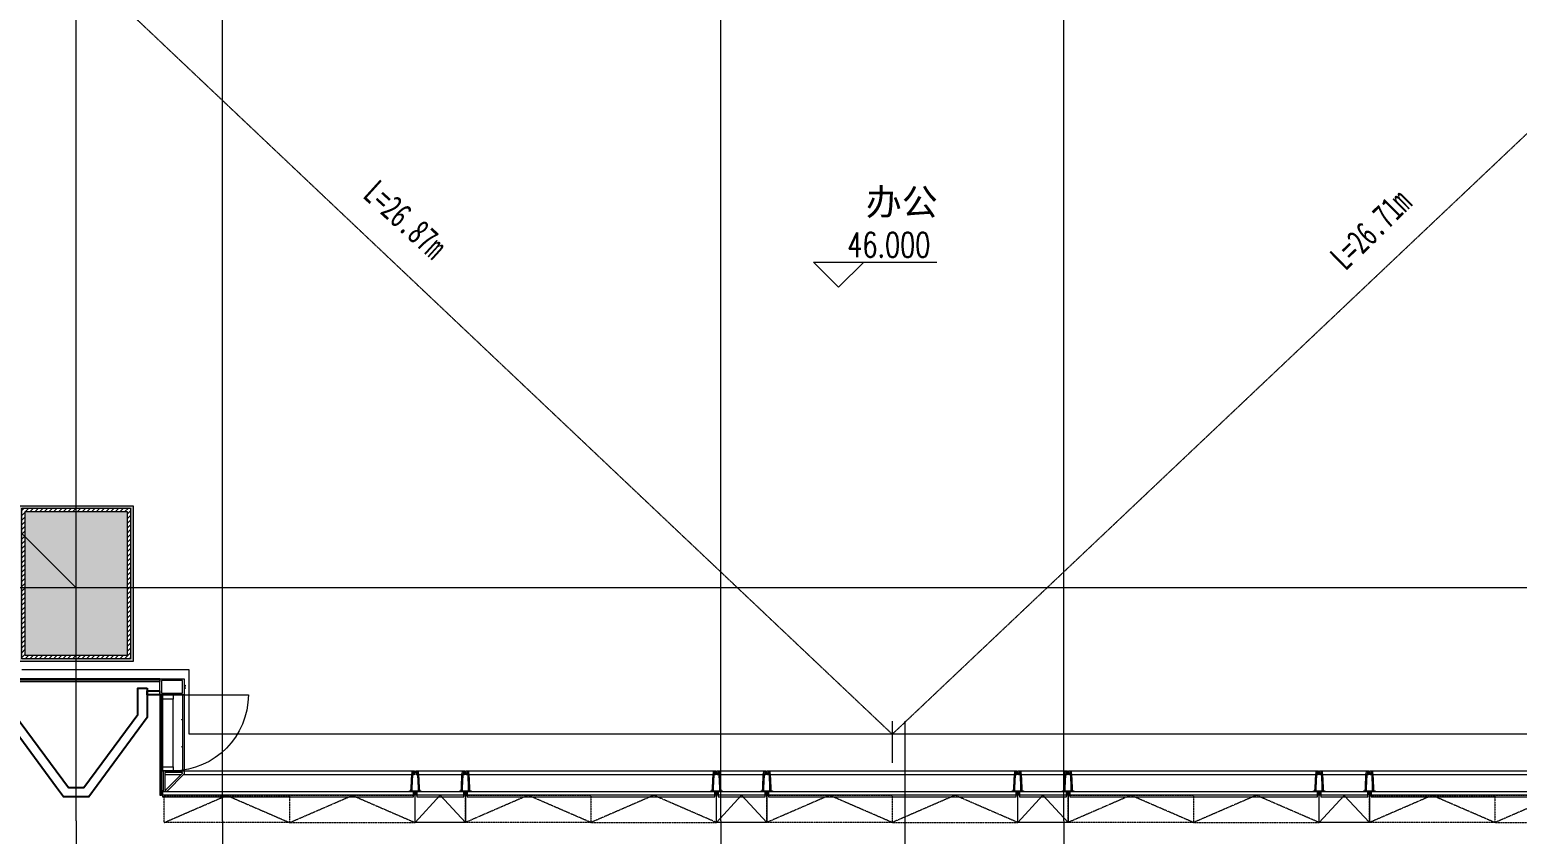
# Model space of a CAD drawing. Header units: millimetres. Extents: x 8533 to 398112, y -117646 to 105276.
# Drawn here: x 164491 to 182263, y 32961 to 42573 of the extents above; entities that cross this region are included whole.
import ezdxf

# ---------------------------------------------------------------- set-up
doc = ezdxf.new("R2010")
doc.units = ezdxf.units.MM
for name, pattern in [('IMPORT-A-D0TE-BF$0$DOTE', [0]), ('IMPORT-A-PMDT-10F$0$DASH _2_', [3.5, 2.5, -1]), ('IMPORT-colu-10F-19F$0$DOTE', [0]), ('IMPORT-DASH', [3.5, 2.5, -1])]:
    doc.linetypes.add(name, pattern=pattern)
for name, color, linetype, lineweight in [('A-D0TE-BF$0$A-Axis', 3, 'Continuous', 13), ('A-D0TE-BF$0$A-Axis-GRID', 1, 'IMPORT-A-D0TE-BF$0$DOTE', 13), ('A-EDGE-6_27F$0$A-floor-EDGE', 6, 'Continuous', 13), ('A-Iden-10F$0$A-Dims-IDEN', 13, 'Continuous', 13), ('A-PMDT-10F$0$A-GLAZ-CURT-CUT', 52, 'Continuous', 13), ('A-PMDT-10F$0$A-GLAZ-CURT-PRO', 13, 'Continuous', 13), ('A-PMDT-10F$0$A-PMDT-17F$0$A-wall-Glaz', 111, 'Continuous', 13), ('A-PMDT-10F$0$A-WALL', 51, 'Continuous', 13), ('A-PMDT-10F$0$DIM_ELEV', 3, 'Continuous', 13), ('A-PMDT-10F$0$LB_铝板_', 2, 'Continuous', 13), ('A-PMDT-10F$0$PUB_TEXT', 7, 'Continuous', 13), ('A-PMDT-10F$0$Q-CASE-GM', 13, 'Continuous', 13), ('A-PMDT-10F$0$防火涂料', 8, 'Continuous', 13), ('colu-10F-19F$0$A-Axis-grid', 1, 'IMPORT-colu-10F-19F$0$DOTE', 13), ('colu-10F-19F$0$S-COLU-STEEL', 104, 'Continuous', 13), ('colu-10F-19F$0$S-hatch', 253, 'Continuous', 13), ('X-AREA-SS', 3, 'IMPORT-DASH', 13), ('塔楼-ARC-10F-20250714_dwg', 8, 'Continuous', 13)]:
    doc.layers.add(name, color=color, linetype=linetype, lineweight=lineweight)
doc.styles.add('Arial_13', font='arial.ttf', dxfattribs={"height": 314.633368})
doc.styles.add('Simplex', font='simplex_.ttf', dxfattribs={"width": 0.705882, "height": 297.5})
doc.styles.add('新宋体_3', font='', dxfattribs={"width": 0.7, "height": 300})
doc.styles.get('新宋体_3').set_extended_font_data('NSimSun')

# ---------------------------------------------------------------- blocks, each defined once
blk = doc.blocks.new('塔楼-ARC-10F-20250714_dwg_A-D0TE-BF-2024562-10F_ARC_46_000_')
at = {"layer": 'A-D0TE-BF$0$A-Axis'}
for p, q in [((8750, -31034), (8750, -35034)), ((10500, -31034), (10500, -35034)), ((16450, -31034), (16450, -35034)), ((20550, -31034), (20550, -35034))]:
    blk.add_line(p, q, dxfattribs=at)
at = {"layer": 'A-D0TE-BF$0$A-Axis-GRID', "linetype": 'Continuous'}
for p, q in [((8750, -27270), (8750, -20300)), ((10500, -31034), (10500, -20300)), ((16450, -31034), (16450, -20300)), ((20550, -31034), (20550, -20300)), ((8750, -29130), (8750, -27270)), ((9430, -28250), (8070, -28250)), ((27570, -28250), (9430, -28250)), ((8750, -31034), (8750, -29130))]:
    blk.add_line(p, q, dxfattribs=at)
blk = doc.blocks.new('塔楼-ARC-10F-20250714_dwg_A-EDGE-6_27F-2024563-10F_ARC_46_000_')
at = {"layer": 'A-EDGE-6_27F$0$A-floor-EDGE', "flags": 128}
blk.add_lwpolyline([(38580, 1350), (38580, 650), (38580, -650), (38580, -1350), (39350, -1350), (39350, -18150), (38580, -18150), (38580, -18850), (38580, -20150), (38580, -20850), (39350, -20850), (39350, -30000), (29600, -30000), (29600, -29230), (28900, -29230), (27600, -29230), (26900, -29230), (26900, -30000), (10100, -30000), (10100, -29230), (9400, -29230), (8100, -29230)], dxfattribs=at)
blk = doc.blocks.new('塔楼-ARC-10F-20250714_dwg_colu-10F-19F-2024606-10F_ARC_46_000_')
at = {"layer": 'colu-10F-19F$0$S-hatch'}
h = blk.add_hatch(dxfattribs=at)
h.set_pattern_fill('FP_49', color=256, style=0, pattern_type=2)
h.set_pattern_definition([(45, (-50, 0), (-28.28427, 28.28427), [])])
h.paths.add_polyline_path([(8250, -29100), (9400, -29100), (9400, -27300), (8100, -27300), (8100, -29100), (8140, -29100)], flags=0)
h.paths.add_polyline_path([(9360, -29060), (8140, -29060), (8140, -27340), (9360, -27340), (9360, -27840)], flags=0)
blk.add_hatch(color=256, dxfattribs=at).paths.add_polyline_path([(8250, -29060), (9360, -29060), (9360, -27340), (8140, -27340), (8140, -29060)], flags=0)
at = {"layer": 'colu-10F-19F$0$A-Axis-grid', "linetype": 'Continuous'}
blk.add_line((8750, -28250), (8100, -27600), dxfattribs=at)
at = {"layer": 'colu-10F-19F$0$S-COLU-STEEL', "flags": 128}
for points in [[(8100, -29100), (8100, -27300), (9400, -27300), (9400, -29100)], [(8140, -29060), (8140, -27340), (9360, -27340), (9360, -29060)]]:
    blk.add_lwpolyline(points, close=True, dxfattribs=at)
blk = doc.blocks.new('塔楼-ARC-10F-20250714_dwg_A-PMDT-10F$0$A$C2FD361CC-2024608-10F_ARC_46_000_')
at = {"layer": 'A-PMDT-10F$0$防火涂料'}
h = blk.add_hatch(dxfattribs=at)
h.set_pattern_fill('FP_51', color=256, style=0, pattern_type=2)
h.set_pattern_definition([(37.5, (50, 28356.624), (-1.60031, 48.94136), [0, -38.608, 0, -43.18, -41.275]), (37.5, (50, 28356.624), (-1.60031, 48.94136), [-81.788, 0, -41.275]), (7.5, (50, 28356.624), (44.9521, 71.68268), [0, -20.828, 0, -34.798, -13.335]), (7.5, (50, 28356.624), (44.9521, 71.68268), [-55.626, 0, -13.335]), (327.5, (18.76, 28356.624), (79.09879, 0.143765), [0, -12.7, 0, -45.72, -59.69]), (327.5, (18.76, 28356.624), (79.09879, 0.143765), [-58.42, 0, -59.69]), (317.5, (18.76, 28356.624), (76.35522, 22.29306), [0, -6.35, 0, -29.972, -34.29]), (317.5, (18.76, 28356.624), (76.35522, 22.29306), [-36.322, 0, -34.29])])
h.paths.add_polyline_path([(8070, -880), (9430, -880), (9430, 980), (8070, 980), (8070, -880)], flags=0)
h.paths.add_polyline_path([(8850, -850), (8100, -850), (8100, 950), (9400, 950), (9400, -850), (8978, -850)], flags=0)
at = {"layer": 'A-PMDT-10F$0$防火涂料', "flags": 128}
blk.add_lwpolyline([(8070, 980), (9430, 980), (9430, -880), (8070, -880)], close=True, dxfattribs=at)
blk = doc.blocks.new('塔楼-ARC-10F-20250714_dwg_A-Iden-10F-2024611-10F_ARC_46_000_')
at = {"layer": 'A-Iden-10F$0$A-Dims-IDEN'}
blk.add_line((18500, -29843), (18500, -30343), dxfattribs=at)
at = {"layer": 'A-Iden-10F$0$A-Dims-IDEN', "flags": 128}
blk.add_lwpolyline([(18650, -29843), (18650, -35090), (17959, -35090), (16959, -35090)], dxfattribs=at)
blk = doc.blocks.new('塔楼-ARC-10F-20250714_dwg_A-PMDT-10F$0$FP_44-Floor Plan_F10 CAD Export-2024650-10F_ARC_46_000_')
at = {"layer": 'A-PMDT-10F$0$Q-CASE-GM'}
for p, q in [((1245, 260), (-1478, 260)), ((1470, 260), (1274, 260))]:
    blk.add_line(p, q, dxfattribs=at)
blk = doc.blocks.new('塔楼-ARC-10F-20250714_dwg_A-PMDT-10F$0$FP_45-Floor Plan_F10 CAD Export-2024651-10F_ARC_46_000_')
at = {"layer": 'A-PMDT-10F$0$A-GLAZ-CURT-PRO'}
blk.add_line((1261, 1210), (1261, 302), dxfattribs=at)
at = {"layer": 'A-PMDT-10F$0$A-GLAZ-CURT-PRO', "flags": 128}
for points in [[(1272, 919), (1271, 918), (1271, 918), (1270, 918), (1270, 917), (1269, 917), (1269, 916), (1269, 916), (1268, 916), (1268, 915), (1267, 915), (1267, 915), (1267, 914), (1266, 914), (1266, 914), (1265, 913), (1265, 913), (1265, 912), (1264, 912), (1264, 912), (1264, 911), (1263, 911), (1263, 911), (1263, 910), (1262, 910), (1262, 910), (1262, 909)], [(1272, 595), (1271, 595), (1271, 595), (1270, 594), (1270, 594), (1269, 594), (1269, 593), (1269, 593), (1268, 592), (1268, 592), (1267, 592), (1267, 591), (1267, 591), (1266, 591), (1266, 590), (1265, 590), (1265, 590), (1265, 589), (1264, 589), (1264, 588), (1264, 588), (1263, 588), (1263, 587), (1263, 587), (1262, 587), (1262, 586), (1262, 586)]]:
    blk.add_lwpolyline(points, dxfattribs=at)
blk = doc.blocks.new('塔楼-ARC-10F-20250714_dwg_A-PMDT-10F$0$CWP_玻璃幕墙端部 - 塔楼有侧开启扇 H_3000_有窗帘槽-V43-Floor Plan_F10 CAD Export-2024740-10F_ARC_46_000_')
at = {"layer": 'A-PMDT-10F$0$A-GLAZ-CURT-CUT', "flags": 128}
for points in [[(1239, 1400), (1239, 1210), (1530, 1210), (1530, 1400)], [(1259, 1230), (1259, 1380), (1510, 1380), (1510, 1230)], [(1370, 1210), (1370, 1160), (1500, 1160), (1500, 1210)], [(1500, 1210), (1500, 302), (1510, 302), (1510, 1210)], [(-1480, 302), (-1514, 302), (-1514, 292), (-1520, 292), (-1520, 282), (-1510, 282), (-1510, 256), (-1488, 256), (-1482, 100), (-1482, 62), (-1520, 62), (-1520, 57), (-1472, 57), (-1472, 100), (-1479, 266), (-1500, 266), (-1500, 296), (-1480, 296)], [(1500, 10), (1500, 55), (-1500, 55), (-1500, 10), (1500, 10), (1510, 10), (1510, 62), (1490, 62), (1490, 302), (1239, 302), (1239, 266), (1448, 57), (1500, 57)], [(1259, 282), (1470, 282), (1470, 77), (1457, 77), (1259, 274)], [(1370, 352), (1370, 302), (1500, 302), (1500, 352)], [(1490, 302), (1490, 62), (1510, 62), (1510, 302)], [(-1472, 55), (-1472, 57), (-1520, 57), (-1520, 55), (-1472, 55), (-1452, 55), (-1452, 57), (-1472, 57)], [(-1510, 10), (-1500, 10), (-1500, 55), (-1520, 55), (-1520, 15), (-1510, 15)], [(1446, 57), (1446, 55), (1500, 55), (1500, 57)]]:
    blk.add_lwpolyline(points, close=True, dxfattribs=at)
blk.add_lwpolyline([(-1453, 62), (-1470, 62), (-1472, 103), (-1472, 57), (-1452, 57), (-1452, 61)], dxfattribs=at)
at = {"layer": 'A-PMDT-10F$0$A-GLAZ-CURT-CUT'}
blk.add_arc((-1453, 61), 0.998, 0, 90, dxfattribs=at)
at = {"layer": 'A-PMDT-10F$0$A-GLAZ-CURT-PRO'}
for p, q in [((1229, 1290), (1229, 1320)), ((1370, 1210), (473, 1210)), ((1370, 352), (1370, 1160)), ((-1480, 296), (-1479, 266)), ((1275, 260), (1259, 276))]:
    blk.add_line(p, q, dxfattribs=at)
at = {"layer": 'A-PMDT-10F$0$A-GLAZ-CURT-PRO', "flags": 128}
for points in [[(1239, 1325), (1229, 1325), (1229, 1320), (1229, 1325)], [(1229, 1285), (1229, 1290), (1229, 1285), (1239, 1285)], [(1239, 1210), (1239, 302), (-1480, 302)], [(1530, 1210), (1530, 10), (1510, 10)]]:
    blk.add_lwpolyline(points, dxfattribs=at)
blk.add_lwpolyline([(1275, 260), (1259, 276)], close=True, dxfattribs=at)
at = {"layer": 'A-PMDT-10F$0$A-GLAZ-CURT-PRO'}
blk.add_arc((1381, 1210), 908, 180, 269.3131, dxfattribs=at)
at = {"layer": 'A-PMDT-10F$0$Q-CASE-GM', "flags": 128}
blk.add_lwpolyline([(1500, 10), (1500, -10), (-1500, -10), (-1500, 10)], dxfattribs=at)
for name in ['塔楼-ARC-10F-20250714_dwg_A-PMDT-10F$0$FP_45-Floor Plan_F10 CAD Export-2024651-10F_ARC_46_000_', '塔楼-ARC-10F-20250714_dwg_A-PMDT-10F$0$FP_44-Floor Plan_F10 CAD Export-2024650-10F_ARC_46_000_']:
    blk.add_blockref(name, (0, 0))
blk = doc.blocks.new('塔楼-ARC-10F-20250714_dwg_A-PMDT-10F$0$FP_47-Floor Plan_F10 CAD Export-2024653-10F_ARC_46_000_')
at = {"layer": 'A-PMDT-10F$0$A-GLAZ-CURT-PRO'}
blk.add_line((-258, -260), (258, -260), dxfattribs=at)
blk = doc.blocks.new('塔楼-ARC-10F-20250714_dwg_A-PMDT-10F$0$CWP_玻璃幕墙 - Tower slope glass H_3000_有窗帘导轨-V46-Floor Plan_F10 CAD Export-2024741-10F_ARC_46_000_')
at = {"layer": 'A-PMDT-10F$0$A-GLAZ-CURT-CUT', "flags": 128}
for points in [[(-280, -10), (-290, -10), (-290, -15), (-300, -15), (-300, -55), (-280, -55)], [(-252, -57), (-252, -55), (-300, -55), (-300, -57)], [(-294, -302), (-260, -302), (-260, -296), (-280, -296), (-280, -266), (-259, -266), (-252, -100), (-252, -57), (-300, -57), (-300, -62), (-262, -62), (-262, -100), (-268, -256), (-290, -256), (-290, -282), (-300, -282), (-300, -292), (-294, -292)], [(280, -55), (280, -10), (-280, -10), (-280, -55)], [(-233, -55), (-252, -55), (-252, -57), (-233, -57)], [(252, -55), (233, -55), (233, -57), (252, -57)], [(252, -57), (300, -57), (300, -55), (252, -55)], [(294, -302), (294, -292), (300, -292), (300, -282), (290, -282), (290, -256), (268, -256), (262, -100), (262, -62), (300, -62), (300, -57), (252, -57), (252, -100), (259, -266), (280, -266), (280, -296), (260, -296), (260, -302)], [(290, -10), (280, -10), (280, -55), (300, -55), (300, -15), (290, -15)]]:
    blk.add_lwpolyline(points, close=True, dxfattribs=at)
for points in [[(-233, -61), (-233, -57), (-252, -57), (-252, -103), (-250, -62), (-233, -62)], [(233, -62), (250, -62), (252, -103), (252, -57), (233, -57), (233, -61)]]:
    blk.add_lwpolyline(points, dxfattribs=at)
at = {"layer": 'A-PMDT-10F$0$A-GLAZ-CURT-CUT'}
for centre, start, end in [((-233, -61), 270, 360), ((233, -61), 180, 270)]:
    blk.add_arc(centre, 0.998, start, end, dxfattribs=at)
at = {"layer": 'A-PMDT-10F$0$A-GLAZ-CURT-PRO'}
for p, q in [((-259, -266), (-260, -296)), ((-260, -302), (260, -302)), ((260, -296), (259, -266))]:
    blk.add_line(p, q, dxfattribs=at)
at = {"layer": 'A-PMDT-10F$0$A-GLAZ-CURT-PRO', "flags": 128}
blk.add_lwpolyline([(-280, -10), (-280, 10), (280, 10), (280, -10)], dxfattribs=at)
blk.add_blockref('塔楼-ARC-10F-20250714_dwg_A-PMDT-10F$0$FP_47-Floor Plan_F10 CAD Export-2024653-10F_ARC_46_000_', (0, 0))
blk = doc.blocks.new('塔楼-ARC-10F-20250714_dwg_A-PMDT-10F$0$FP_49-Floor Plan_F10 CAD Export-2024655-10F_ARC_46_000_')
at = {"layer": 'A-PMDT-10F$0$A-GLAZ-CURT-PRO'}
blk.add_line((-1458, -260), (1458, -260), dxfattribs=at)
blk = doc.blocks.new('塔楼-ARC-10F-20250714_dwg_A-PMDT-10F$0$CWP_玻璃幕墙 - Tower slope glass H_3000_有窗帘导轨-V48-Floor Plan_F10 CAD Export-2024742-10F_ARC_46_000_')
at = {"layer": 'A-PMDT-10F$0$A-GLAZ-CURT-CUT', "flags": 128}
for points in [[(-1480, -10), (-1490, -10), (-1490, -15), (-1500, -15), (-1500, -55), (-1480, -55)], [(-1452, -57), (-1452, -55), (-1500, -55), (-1500, -57)], [(-1494, -302), (-1460, -302), (-1460, -296), (-1480, -296), (-1480, -266), (-1459, -266), (-1452, -100), (-1452, -57), (-1500, -57), (-1500, -62), (-1462, -62), (-1462, -100), (-1468, -256), (-1490, -256), (-1490, -282), (-1500, -282), (-1500, -292), (-1494, -292)], [(1480, -55), (1480, -10), (-1480, -10), (-1480, -55)], [(-1433, -55), (-1452, -55), (-1452, -57), (-1433, -57)], [(1452, -55), (1433, -55), (1433, -57), (1452, -57)], [(1452, -57), (1500, -57), (1500, -55), (1452, -55)], [(1494, -302), (1494, -292), (1500, -292), (1500, -282), (1490, -282), (1490, -256), (1468, -256), (1462, -100), (1462, -62), (1500, -62), (1500, -57), (1452, -57), (1452, -100), (1459, -266), (1480, -266), (1480, -296), (1460, -296), (1460, -302)], [(1490, -10), (1480, -10), (1480, -55), (1500, -55), (1500, -15), (1490, -15)]]:
    blk.add_lwpolyline(points, close=True, dxfattribs=at)
for points in [[(-1433, -61), (-1433, -57), (-1452, -57), (-1452, -103), (-1450, -62), (-1433, -62)], [(1433, -62), (1450, -62), (1452, -103), (1452, -57), (1433, -57), (1433, -61)]]:
    blk.add_lwpolyline(points, dxfattribs=at)
at = {"layer": 'A-PMDT-10F$0$A-GLAZ-CURT-CUT'}
for centre, start, end in [((-1433, -61), 270, 360), ((1433, -61), 180, 270)]:
    blk.add_arc(centre, 0.998, start, end, dxfattribs=at)
at = {"layer": 'A-PMDT-10F$0$A-GLAZ-CURT-PRO'}
for p, q in [((-1459, -266), (-1460, -296)), ((-1460, -302), (1460, -302)), ((1460, -296), (1459, -266))]:
    blk.add_line(p, q, dxfattribs=at)
at = {"layer": 'A-PMDT-10F$0$A-GLAZ-CURT-PRO', "flags": 128}
blk.add_lwpolyline([(-1480, -10), (-1480, 10), (1480, 10), (1480, -10)], dxfattribs=at)
blk.add_blockref('塔楼-ARC-10F-20250714_dwg_A-PMDT-10F$0$FP_49-Floor Plan_F10 CAD Export-2024655-10F_ARC_46_000_', (0, 0))
blk = doc.blocks.new('塔楼-ARC-10F-20250714_dwg_A-PMDT-10F$0$FP_51-Floor Plan_F10 CAD Export-2024657-10F_ARC_46_000_')
at = {"layer": 'A-PMDT-10F$0$A-GLAZ-CURT-PRO'}
blk.add_line((-258, -260), (258, -260), dxfattribs=at)
blk = doc.blocks.new('塔楼-ARC-10F-20250714_dwg_A-PMDT-10F$0$CWP_玻璃幕墙 - Tower slope glass H_3000_有窗帘导轨-V50-Floor Plan_F10 CAD Export-2024743-10F_ARC_46_000_')
at = {"layer": 'A-PMDT-10F$0$A-GLAZ-CURT-CUT', "flags": 128}
for points in [[(-280, -10), (-290, -10), (-290, -15), (-300, -15), (-300, -55), (-280, -55)], [(-252, -57), (-252, -55), (-300, -55), (-300, -57)], [(-294, -302), (-260, -302), (-260, -296), (-280, -296), (-280, -266), (-259, -266), (-252, -100), (-252, -57), (-300, -57), (-300, -62), (-262, -62), (-262, -100), (-268, -256), (-290, -256), (-290, -282), (-300, -282), (-300, -292), (-294, -292)], [(280, -55), (280, -10), (-280, -10), (-280, -55)], [(-233, -55), (-252, -55), (-252, -57), (-233, -57)], [(252, -55), (233, -55), (233, -57), (252, -57)], [(252, -57), (300, -57), (300, -55), (252, -55)], [(294, -302), (294, -292), (300, -292), (300, -282), (290, -282), (290, -256), (268, -256), (262, -100), (262, -62), (300, -62), (300, -57), (252, -57), (252, -100), (259, -266), (280, -266), (280, -296), (260, -296), (260, -302)], [(290, -10), (280, -10), (280, -55), (300, -55), (300, -15), (290, -15)]]:
    blk.add_lwpolyline(points, close=True, dxfattribs=at)
for points in [[(-233, -61), (-233, -57), (-252, -57), (-252, -103), (-250, -62), (-233, -62)], [(233, -62), (250, -62), (252, -103), (252, -57), (233, -57), (233, -61)]]:
    blk.add_lwpolyline(points, dxfattribs=at)
at = {"layer": 'A-PMDT-10F$0$A-GLAZ-CURT-CUT'}
for centre, start, end in [((-233, -61), 270, 360), ((233, -61), 180, 270)]:
    blk.add_arc(centre, 0.998, start, end, dxfattribs=at)
at = {"layer": 'A-PMDT-10F$0$A-GLAZ-CURT-PRO'}
for p, q in [((-259, -266), (-260, -296)), ((-260, -302), (260, -302)), ((260, -296), (259, -266))]:
    blk.add_line(p, q, dxfattribs=at)
at = {"layer": 'A-PMDT-10F$0$A-GLAZ-CURT-PRO', "flags": 128}
blk.add_lwpolyline([(-280, -10), (-280, 10), (280, 10), (280, -10)], dxfattribs=at)
blk.add_blockref('塔楼-ARC-10F-20250714_dwg_A-PMDT-10F$0$FP_51-Floor Plan_F10 CAD Export-2024657-10F_ARC_46_000_', (0, 0))
blk = doc.blocks.new('塔楼-ARC-10F-20250714_dwg_A-PMDT-10F$0$FP_53-Floor Plan_F10 CAD Export-2024659-10F_ARC_46_000_')
at = {"layer": 'A-PMDT-10F$0$A-GLAZ-CURT-PRO'}
blk.add_line((-1458, -260), (1458, -260), dxfattribs=at)
blk = doc.blocks.new('塔楼-ARC-10F-20250714_dwg_A-PMDT-10F$0$CWP_玻璃幕墙 - Tower slope glass H_3000_有窗帘导轨-V52-Floor Plan_F10 CAD Export-2024744-10F_ARC_46_000_')
at = {"layer": 'A-PMDT-10F$0$A-GLAZ-CURT-CUT', "flags": 128}
for points in [[(-1480, -10), (-1490, -10), (-1490, -15), (-1500, -15), (-1500, -55), (-1480, -55)], [(-1452, -57), (-1452, -55), (-1500, -55), (-1500, -57)], [(-1494, -302), (-1460, -302), (-1460, -296), (-1480, -296), (-1480, -266), (-1459, -266), (-1452, -100), (-1452, -57), (-1500, -57), (-1500, -62), (-1462, -62), (-1462, -100), (-1468, -256), (-1490, -256), (-1490, -282), (-1500, -282), (-1500, -292), (-1494, -292)], [(1480, -55), (1480, -10), (-1480, -10), (-1480, -55)], [(-1433, -55), (-1452, -55), (-1452, -57), (-1433, -57)], [(1452, -55), (1433, -55), (1433, -57), (1452, -57)], [(1452, -57), (1500, -57), (1500, -55), (1452, -55)], [(1494, -302), (1494, -292), (1500, -292), (1500, -282), (1490, -282), (1490, -256), (1468, -256), (1462, -100), (1462, -62), (1500, -62), (1500, -57), (1452, -57), (1452, -100), (1459, -266), (1480, -266), (1480, -296), (1460, -296), (1460, -302)], [(1490, -10), (1480, -10), (1480, -55), (1500, -55), (1500, -15), (1490, -15)]]:
    blk.add_lwpolyline(points, close=True, dxfattribs=at)
for points in [[(-1433, -61), (-1433, -57), (-1452, -57), (-1452, -103), (-1450, -62), (-1433, -62)], [(1433, -62), (1450, -62), (1452, -103), (1452, -57), (1433, -57), (1433, -61)]]:
    blk.add_lwpolyline(points, dxfattribs=at)
at = {"layer": 'A-PMDT-10F$0$A-GLAZ-CURT-CUT'}
for centre, start, end in [((-1433, -61), 270, 360), ((1433, -61), 180, 270)]:
    blk.add_arc(centre, 0.998, start, end, dxfattribs=at)
at = {"layer": 'A-PMDT-10F$0$A-GLAZ-CURT-PRO'}
for p, q in [((-1459, -266), (-1460, -296)), ((-1460, -302), (1460, -302)), ((1460, -296), (1459, -266))]:
    blk.add_line(p, q, dxfattribs=at)
at = {"layer": 'A-PMDT-10F$0$A-GLAZ-CURT-PRO', "flags": 128}
blk.add_lwpolyline([(-1480, -10), (-1480, 10), (1480, 10), (1480, -10)], dxfattribs=at)
blk.add_blockref('塔楼-ARC-10F-20250714_dwg_A-PMDT-10F$0$FP_53-Floor Plan_F10 CAD Export-2024659-10F_ARC_46_000_', (0, 0))
blk = doc.blocks.new('塔楼-ARC-10F-20250714_dwg_A-PMDT-10F$0$FP_55-Floor Plan_F10 CAD Export-2024661-10F_ARC_46_000_')
at = {"layer": 'A-PMDT-10F$0$A-GLAZ-CURT-PRO'}
blk.add_line((-258, -260), (258, -260), dxfattribs=at)
blk = doc.blocks.new('塔楼-ARC-10F-20250714_dwg_A-PMDT-10F$0$CWP_玻璃幕墙 - Tower slope glass H_3000_有窗帘导轨-V54-Floor Plan_F10 CAD Export-2024745-10F_ARC_46_000_')
at = {"layer": 'A-PMDT-10F$0$A-GLAZ-CURT-CUT', "flags": 128}
for points in [[(-280, -10), (-290, -10), (-290, -15), (-300, -15), (-300, -55), (-280, -55)], [(-252, -57), (-252, -55), (-300, -55), (-300, -57)], [(-294, -302), (-260, -302), (-260, -296), (-280, -296), (-280, -266), (-259, -266), (-252, -100), (-252, -57), (-300, -57), (-300, -62), (-262, -62), (-262, -100), (-268, -256), (-290, -256), (-290, -282), (-300, -282), (-300, -292), (-294, -292)], [(280, -55), (280, -10), (-280, -10), (-280, -55)], [(-233, -55), (-252, -55), (-252, -57), (-233, -57)], [(252, -55), (233, -55), (233, -57), (252, -57)], [(252, -57), (300, -57), (300, -55), (252, -55)], [(294, -302), (294, -292), (300, -292), (300, -282), (290, -282), (290, -256), (268, -256), (262, -100), (262, -62), (300, -62), (300, -57), (252, -57), (252, -100), (259, -266), (280, -266), (280, -296), (260, -296), (260, -302)], [(290, -10), (280, -10), (280, -55), (300, -55), (300, -15), (290, -15)]]:
    blk.add_lwpolyline(points, close=True, dxfattribs=at)
for points in [[(-233, -61), (-233, -57), (-252, -57), (-252, -103), (-250, -62), (-233, -62)], [(233, -62), (250, -62), (252, -103), (252, -57), (233, -57), (233, -61)]]:
    blk.add_lwpolyline(points, dxfattribs=at)
at = {"layer": 'A-PMDT-10F$0$A-GLAZ-CURT-CUT'}
for centre, start, end in [((-233, -61), 270, 360), ((233, -61), 180, 270)]:
    blk.add_arc(centre, 0.998, start, end, dxfattribs=at)
at = {"layer": 'A-PMDT-10F$0$A-GLAZ-CURT-PRO'}
for p, q in [((-259, -266), (-260, -296)), ((-260, -302), (260, -302)), ((260, -296), (259, -266))]:
    blk.add_line(p, q, dxfattribs=at)
at = {"layer": 'A-PMDT-10F$0$A-GLAZ-CURT-PRO', "flags": 128}
blk.add_lwpolyline([(-280, -10), (-280, 10), (280, 10), (280, -10)], dxfattribs=at)
blk.add_blockref('塔楼-ARC-10F-20250714_dwg_A-PMDT-10F$0$FP_55-Floor Plan_F10 CAD Export-2024661-10F_ARC_46_000_', (0, 0))
blk = doc.blocks.new('塔楼-ARC-10F-20250714_dwg_A-PMDT-10F$0$FP_57-Floor Plan_F10 CAD Export-2024663-10F_ARC_46_000_')
at = {"layer": 'A-PMDT-10F$0$A-GLAZ-CURT-PRO'}
blk.add_line((-1458, -260), (1458, -260), dxfattribs=at)
blk = doc.blocks.new('塔楼-ARC-10F-20250714_dwg_A-PMDT-10F$0$CWP_玻璃幕墙 - Tower slope glass H_3000_有窗帘导轨-V56-Floor Plan_F10 CAD Export-2024746-10F_ARC_46_000_')
at = {"layer": 'A-PMDT-10F$0$A-GLAZ-CURT-CUT', "flags": 128}
for points in [[(-1480, -10), (-1490, -10), (-1490, -15), (-1500, -15), (-1500, -55), (-1480, -55)], [(-1452, -57), (-1452, -55), (-1500, -55), (-1500, -57)], [(-1494, -302), (-1460, -302), (-1460, -296), (-1480, -296), (-1480, -266), (-1459, -266), (-1452, -100), (-1452, -57), (-1500, -57), (-1500, -62), (-1462, -62), (-1462, -100), (-1468, -256), (-1490, -256), (-1490, -282), (-1500, -282), (-1500, -292), (-1494, -292)], [(1480, -55), (1480, -10), (-1480, -10), (-1480, -55)], [(-1433, -55), (-1452, -55), (-1452, -57), (-1433, -57)], [(1452, -55), (1433, -55), (1433, -57), (1452, -57)], [(1452, -57), (1500, -57), (1500, -55), (1452, -55)], [(1494, -302), (1494, -292), (1500, -292), (1500, -282), (1490, -282), (1490, -256), (1468, -256), (1462, -100), (1462, -62), (1500, -62), (1500, -57), (1452, -57), (1452, -100), (1459, -266), (1480, -266), (1480, -296), (1460, -296), (1460, -302)], [(1490, -10), (1480, -10), (1480, -55), (1500, -55), (1500, -15), (1490, -15)]]:
    blk.add_lwpolyline(points, close=True, dxfattribs=at)
for points in [[(-1433, -61), (-1433, -57), (-1452, -57), (-1452, -103), (-1450, -62), (-1433, -62)], [(1433, -62), (1450, -62), (1452, -103), (1452, -57), (1433, -57), (1433, -61)]]:
    blk.add_lwpolyline(points, dxfattribs=at)
at = {"layer": 'A-PMDT-10F$0$A-GLAZ-CURT-CUT'}
for centre, start, end in [((-1433, -61), 270, 360), ((1433, -61), 180, 270)]:
    blk.add_arc(centre, 0.998, start, end, dxfattribs=at)
at = {"layer": 'A-PMDT-10F$0$A-GLAZ-CURT-PRO'}
for p, q in [((-1459, -266), (-1460, -296)), ((-1460, -302), (1460, -302)), ((1460, -296), (1459, -266))]:
    blk.add_line(p, q, dxfattribs=at)
at = {"layer": 'A-PMDT-10F$0$A-GLAZ-CURT-PRO', "flags": 128}
blk.add_lwpolyline([(-1480, -10), (-1480, 10), (1480, 10), (1480, -10)], dxfattribs=at)
blk.add_blockref('塔楼-ARC-10F-20250714_dwg_A-PMDT-10F$0$FP_57-Floor Plan_F10 CAD Export-2024663-10F_ARC_46_000_', (0, 0))
blk = doc.blocks.new('塔楼-ARC-10F-20250714_dwg_A-PMDT-10F$0$FP_59-Floor Plan_F10 CAD Export-2024665-10F_ARC_46_000_')
at = {"layer": 'A-PMDT-10F$0$A-GLAZ-CURT-PRO'}
blk.add_line((-258, -260), (258, -260), dxfattribs=at)
blk = doc.blocks.new('塔楼-ARC-10F-20250714_dwg_A-PMDT-10F$0$CWP_玻璃幕墙 - Tower slope glass H_3000_有窗帘导轨-V58-Floor Plan_F10 CAD Export-2024747-10F_ARC_46_000_')
at = {"layer": 'A-PMDT-10F$0$A-GLAZ-CURT-CUT', "flags": 128}
for points in [[(-280, -10), (-290, -10), (-290, -15), (-300, -15), (-300, -55), (-280, -55)], [(-252, -57), (-252, -55), (-300, -55), (-300, -57)], [(-294, -302), (-260, -302), (-260, -296), (-280, -296), (-280, -266), (-259, -266), (-252, -100), (-252, -57), (-300, -57), (-300, -62), (-262, -62), (-262, -100), (-268, -256), (-290, -256), (-290, -282), (-300, -282), (-300, -292), (-294, -292)], [(280, -55), (280, -10), (-280, -10), (-280, -55)], [(-233, -55), (-252, -55), (-252, -57), (-233, -57)], [(252, -55), (233, -55), (233, -57), (252, -57)], [(252, -57), (300, -57), (300, -55), (252, -55)], [(294, -302), (294, -292), (300, -292), (300, -282), (290, -282), (290, -256), (268, -256), (262, -100), (262, -62), (300, -62), (300, -57), (252, -57), (252, -100), (259, -266), (280, -266), (280, -296), (260, -296), (260, -302)], [(290, -10), (280, -10), (280, -55), (300, -55), (300, -15), (290, -15)]]:
    blk.add_lwpolyline(points, close=True, dxfattribs=at)
for points in [[(-233, -61), (-233, -57), (-252, -57), (-252, -103), (-250, -62), (-233, -62)], [(233, -62), (250, -62), (252, -103), (252, -57), (233, -57), (233, -61)]]:
    blk.add_lwpolyline(points, dxfattribs=at)
at = {"layer": 'A-PMDT-10F$0$A-GLAZ-CURT-CUT'}
for centre, start, end in [((-233, -61), 270, 360), ((233, -61), 180, 270)]:
    blk.add_arc(centre, 0.998, start, end, dxfattribs=at)
at = {"layer": 'A-PMDT-10F$0$A-GLAZ-CURT-PRO'}
for p, q in [((-259, -266), (-260, -296)), ((-260, -302), (260, -302)), ((260, -296), (259, -266))]:
    blk.add_line(p, q, dxfattribs=at)
at = {"layer": 'A-PMDT-10F$0$A-GLAZ-CURT-PRO', "flags": 128}
blk.add_lwpolyline([(-280, -10), (-280, 10), (280, 10), (280, -10)], dxfattribs=at)
blk.add_blockref('塔楼-ARC-10F-20250714_dwg_A-PMDT-10F$0$FP_59-Floor Plan_F10 CAD Export-2024665-10F_ARC_46_000_', (0, 0))
blk = doc.blocks.new('塔楼-ARC-10F-20250714_dwg_A-PMDT-10F$0$FP_61-Floor Plan_F10 CAD Export-2024667-10F_ARC_46_000_')
at = {"layer": 'A-PMDT-10F$0$Q-CASE-GM'}
for p, q in [((-1478, -260), (1245, -260)), ((1274, -260), (1470, -260))]:
    blk.add_line(p, q, dxfattribs=at)
blk = doc.blocks.new('塔楼-ARC-10F-20250714_dwg_A-PMDT-10F$0$FP_62-Floor Plan_F10 CAD Export-2024668-10F_ARC_46_000_')
at = {"layer": 'A-PMDT-10F$0$A-GLAZ-CURT-PRO'}
blk.add_line((1261, -302), (1261, -1210), dxfattribs=at)
at = {"layer": 'A-PMDT-10F$0$A-GLAZ-CURT-PRO', "flags": 128}
for points in [[(1258, -622), (1258, -622), (1258, -622), (1258, -621), (1258, -621), (1258, -620), (1258, -620), (1258, -620), (1258, -619), (1258, -619), (1258, -619), (1258, -618), (1258, -618), (1259, -617), (1259, -617), (1259, -617), (1259, -616), (1259, -616), (1259, -616), (1260, -615), (1260, -615), (1260, -614), (1260, -614), (1261, -614), (1261, -613), (1261, -613), (1261, -613), (1262, -612), (1262, -612), (1262, -612), (1263, -611), (1263, -611), (1263, -610), (1264, -610), (1264, -610), (1264, -609), (1265, -609), (1265, -609), (1265, -608), (1266, -608), (1266, -607), (1267, -607), (1267, -607), (1267, -606), (1268, -606), (1268, -606), (1269, -605), (1269, -605), (1269, -605), (1270, -604), (1270, -604), (1271, -603), (1271, -603), (1272, -603)], [(1258, -946), (1258, -945), (1258, -945), (1258, -944), (1258, -944), (1258, -944), (1258, -943), (1258, -943), (1258, -943), (1258, -942), (1258, -942), (1258, -941), (1258, -941), (1259, -941), (1259, -940), (1259, -940), (1259, -940), (1259, -939), (1259, -939), (1260, -939), (1260, -938), (1260, -938), (1260, -937), (1261, -937), (1261, -937), (1261, -936), (1261, -936), (1262, -936), (1262, -935), (1262, -935), (1263, -934), (1263, -934), (1263, -934), (1264, -933), (1264, -933), (1264, -933), (1265, -932), (1265, -932), (1265, -932), (1266, -931), (1266, -931), (1267, -930), (1267, -930), (1267, -930), (1268, -929), (1268, -929), (1269, -929), (1269, -928), (1269, -928), (1270, -927), (1270, -927), (1271, -927), (1271, -926), (1272, -926)]]:
    blk.add_lwpolyline(points, dxfattribs=at)
blk = doc.blocks.new('塔楼-ARC-10F-20250714_dwg_A-PMDT-10F$0$CWP_玻璃幕墙端部 - 塔楼有侧开启扇 H_3000_有窗帘槽-V60-Floor Plan_F10 CAD Export-2024748-10F_ARC_46_000_')
at = {"layer": 'A-PMDT-10F$0$A-GLAZ-CURT-CUT', "flags": 128}
for points in [[(-1500, -10), (-1510, -10), (-1510, -15), (-1520, -15), (-1520, -55), (-1500, -55)], [(-1472, -57), (-1472, -55), (-1520, -55), (-1520, -57)], [(-1514, -302), (-1480, -302), (-1480, -296), (-1500, -296), (-1500, -266), (-1479, -266), (-1472, -100), (-1472, -57), (-1520, -57), (-1520, -62), (-1482, -62), (-1482, -100), (-1488, -256), (-1510, -256), (-1510, -282), (-1520, -282), (-1520, -292), (-1514, -292)], [(1500, -55), (1500, -10), (-1500, -10), (-1500, -55)], [(-1452, -55), (-1472, -55), (-1472, -57), (-1452, -57)], [(1510, -10), (1500, -10), (1500, -57), (1448, -57), (1239, -266), (1239, -302), (1490, -302), (1490, -62), (1510, -62)], [(1470, -282), (1259, -282), (1259, -274), (1457, -77), (1470, -77)], [(1446, -55), (1446, -57), (1500, -57), (1500, -55)], [(1490, -62), (1490, -302), (1510, -302), (1510, -62)], [(1370, -302), (1370, -352), (1500, -352), (1500, -302)], [(1500, -302), (1500, -1210), (1510, -1210), (1510, -302)], [(1239, -1210), (1239, -1400), (1530, -1400), (1530, -1210)], [(1259, -1380), (1259, -1230), (1510, -1230), (1510, -1380)], [(1370, -1160), (1370, -1210), (1500, -1210), (1500, -1160)]]:
    blk.add_lwpolyline(points, close=True, dxfattribs=at)
blk.add_lwpolyline([(-1452, -61), (-1452, -57), (-1472, -57), (-1472, -103), (-1470, -62), (-1453, -62)], dxfattribs=at)
at = {"layer": 'A-PMDT-10F$0$A-GLAZ-CURT-CUT'}
blk.add_arc((-1453, -61), 0.998, 270, 360, dxfattribs=at)
at = {"layer": 'A-PMDT-10F$0$A-GLAZ-CURT-PRO'}
for p, q in [((-1479, -266), (-1480, -296)), ((1259, -276), (1275, -260)), ((1370, -1160), (1370, -352)), ((1370, -1210), (473, -1210)), ((1239, -1285), (1229, -1285)), ((1229, -1325), (1239, -1325))]:
    blk.add_line(p, q, dxfattribs=at)
at = {"layer": 'A-PMDT-10F$0$A-GLAZ-CURT-PRO', "flags": 128}
for points in [[(1510, -10), (1530, -10), (1530, -1210)], [(-1480, -302), (1239, -302), (1239, -1210)], [(1229, -1320), (1229, -1325), (1229, -1320), (1229, -1290), (1229, -1285), (1229, -1290)]]:
    blk.add_lwpolyline(points, dxfattribs=at)
blk.add_lwpolyline([(1259, -276), (1275, -260)], close=True, dxfattribs=at)
at = {"layer": 'A-PMDT-10F$0$A-GLAZ-CURT-PRO'}
blk.add_arc((1381, -1210), 908, 90.6869, 180, dxfattribs=at)
at = {"layer": 'A-PMDT-10F$0$Q-CASE-GM', "flags": 128}
blk.add_lwpolyline([(-1500, -10), (-1500, 10), (1500, 10), (1500, -10)], dxfattribs=at)
for name in ['塔楼-ARC-10F-20250714_dwg_A-PMDT-10F$0$FP_61-Floor Plan_F10 CAD Export-2024667-10F_ARC_46_000_', '塔楼-ARC-10F-20250714_dwg_A-PMDT-10F$0$FP_62-Floor Plan_F10 CAD Export-2024668-10F_ARC_46_000_']:
    blk.add_blockref(name, (0, 0))
blk = doc.blocks.new('塔楼-ARC-10F-20250714_dwg_A-PMDT-10F$0$MQ-L10-2024759-10F_ARC_46_000_')
at = {"layer": 'A-PMDT-10F$0$A-GLAZ-CURT-PRO', "linetype": 'IMPORT-A-PMDT-10F$0$DASH _2_', "flags": 128}
for points in [[(86445, -100298), (87945, -100298), (87945, -100623), (86445, -100623)], [(89445, -100298), (87945, -100298), (87945, -100623), (89445, -100623)], [(90045, -100297), (91545, -100297), (91545, -100622), (90045, -100622)], [(93045, -100297), (91545, -100297), (91545, -100622), (93045, -100622)], [(93645, -100297), (95145, -100297), (95145, -100622), (93645, -100622)], [(96645, -100297), (95145, -100297), (95145, -100622), (96645, -100622)], [(97245, -100297), (98745, -100297), (98745, -100622), (97245, -100622)], [(100245, -100297), (98745, -100297), (98745, -100622), (100245, -100622)], [(100845, -100298), (102345, -100298), (102345, -100623), (100845, -100623)], [(103845, -100298), (102345, -100298), (102345, -100623), (103845, -100623)]]:
    blk.add_lwpolyline(points, close=True, dxfattribs=at)
for points in [[(86445, -100623), (87195, -100298), (87945, -100623), (88695, -100298), (89445, -100623)], [(93045, -100622), (92295, -100297), (91545, -100622), (90795, -100297), (90045, -100622)], [(96645, -100622), (95895, -100297), (95145, -100622), (94395, -100297), (93645, -100622)], [(100245, -100622), (99495, -100297), (98745, -100622), (97995, -100297), (97245, -100622)], [(103845, -100623), (103095, -100298), (102345, -100623), (101595, -100298), (100845, -100623)]]:
    blk.add_lwpolyline(points, dxfattribs=at)
at = {"layer": 'A-PMDT-10F$0$A-PMDT-17F$0$A-wall-Glaz', "flags": 128}
for points in [[(90045, -100297), (90045, -100622), (89445, -100622), (89445, -100297)], [(90045, -100622), (89745, -100297), (89445, -100622)], [(93645, -100297), (93645, -100622), (93045, -100622), (93045, -100297)], [(93645, -100622), (93345, -100297), (93045, -100622)], [(97245, -100297), (97245, -100622), (96645, -100622), (96645, -100297)], [(97245, -100622), (96945, -100297), (96645, -100622)], [(100845, -100298), (100845, -100623), (100245, -100623), (100245, -100298)], [(100845, -100623), (100545, -100298), (100245, -100623)]]:
    blk.add_lwpolyline(points, dxfattribs=at)
at = {"layer": 'A-PMDT-10F$0$A-WALL', "color": 7}
for p, q in [((86395, -98907), (86395, -98937)), ((86395, -99047), (86395, -99097))]:
    blk.add_line(p, q, dxfattribs=at)
at = {"layer": 'A-PMDT-10F$0$LB_铝板_', "color": 130, "lineweight": 25}
for p, q in [((84395, -98907), (86395, -98907)), ((86395, -98937), (84395, -98937))]:
    blk.add_line(p, q, dxfattribs=at)
at = {"layer": 'A-PMDT-10F$0$LB_铝板_', "color": 130, "lineweight": 25, "flags": 128}
blk.add_lwpolyline([(86245, -99017), (86245, -99367), (85545, -100317), (85245, -100317), (85160, -100202), (84545, -99367), (84545, -99047), (84660, -99047), (84660, -99330), (85303, -100202), (85487, -100202), (86130, -99330), (86130, -99017)], close=True, dxfattribs=at)
blk.add_lwpolyline([(86395, -99097), (86245, -99097), (86245, -99047), (86395, -99047)], dxfattribs=at)
at = {"extrusion": (0, 0, -1), "zscale": -1}
blk.add_blockref('塔楼-ARC-10F-20250714_dwg_A-PMDT-10F$0$CWP_玻璃幕墙端部 - 塔楼有侧开启扇 H_3000_有窗帘槽-V43-Floor Plan_F10 CAD Export-2024740-10F_ARC_46_000_', (-87925, -100307), dxfattribs=at)
at = {"extrusion": (0, 0, -1), "zscale": -1, "rotation": 180}
for name, p in [('塔楼-ARC-10F-20250714_dwg_A-PMDT-10F$0$CWP_玻璃幕墙端部 - 塔楼有侧开启扇 H_3000_有窗帘槽-V60-Floor Plan_F10 CAD Export-2024748-10F_ARC_46_000_', (-102365, -100307)), ('塔楼-ARC-10F-20250714_dwg_A-PMDT-10F$0$CWP_玻璃幕墙 - Tower slope glass H_3000_有窗帘导轨-V46-Floor Plan_F10 CAD Export-2024741-10F_ARC_46_000_', (-89745, -100307)), ('塔楼-ARC-10F-20250714_dwg_A-PMDT-10F$0$CWP_玻璃幕墙 - Tower slope glass H_3000_有窗帘导轨-V48-Floor Plan_F10 CAD Export-2024742-10F_ARC_46_000_', (-91545, -100307)), ('塔楼-ARC-10F-20250714_dwg_A-PMDT-10F$0$CWP_玻璃幕墙 - Tower slope glass H_3000_有窗帘导轨-V50-Floor Plan_F10 CAD Export-2024743-10F_ARC_46_000_', (-93345, -100307)), ('塔楼-ARC-10F-20250714_dwg_A-PMDT-10F$0$CWP_玻璃幕墙 - Tower slope glass H_3000_有窗帘导轨-V52-Floor Plan_F10 CAD Export-2024744-10F_ARC_46_000_', (-95145, -100307)), ('塔楼-ARC-10F-20250714_dwg_A-PMDT-10F$0$CWP_玻璃幕墙 - Tower slope glass H_3000_有窗帘导轨-V54-Floor Plan_F10 CAD Export-2024745-10F_ARC_46_000_', (-96945, -100307)), ('塔楼-ARC-10F-20250714_dwg_A-PMDT-10F$0$CWP_玻璃幕墙 - Tower slope glass H_3000_有窗帘导轨-V56-Floor Plan_F10 CAD Export-2024746-10F_ARC_46_000_', (-98745, -100307)), ('塔楼-ARC-10F-20250714_dwg_A-PMDT-10F$0$CWP_玻璃幕墙 - Tower slope glass H_3000_有窗帘导轨-V58-Floor Plan_F10 CAD Export-2024747-10F_ARC_46_000_', (-100545, -100307))]:
    blk.add_blockref(name, p, dxfattribs=at)
blk = doc.blocks.new('塔楼-ARC-10F-20250714_dwg_A-PMDT-10F-2024812-10F_ARC_46_000_')
at = {"layer": 'A-PMDT-10F$0$DIM_ELEV', "flags": 128}
blk.add_lwpolyline([(18159, -24358), (17859, -24658), (17559, -24358), (19034, -24358)], dxfattribs=at)
for name, p in [('塔楼-ARC-10F-20250714_dwg_A-Iden-10F-2024611-10F_ARC_46_000_', (0, 0)), ('塔楼-ARC-10F-20250714_dwg_A-D0TE-BF-2024562-10F_ARC_46_000_', (0, 0)), ('塔楼-ARC-10F-20250714_dwg_A-PMDT-10F$0$MQ-L10-2024759-10F_ARC_46_000_', (-76645, 69567)), ('塔楼-ARC-10F-20250714_dwg_A-EDGE-6_27F-2024563-10F_ARC_46_000_', (0, 0)), ('塔楼-ARC-10F-20250714_dwg_colu-10F-19F-2024606-10F_ARC_46_000_', (0, 0)), ('塔楼-ARC-10F-20250714_dwg_A-PMDT-10F$0$A$C2FD361CC-2024608-10F_ARC_46_000_', (0, -28250))]:
    blk.add_blockref(name, p)
at = {"layer": 'A-PMDT-10F$0$DIM_ELEV', "color": 7, "insert": (17964, -24004), "char_height": 297.5, "width": 1262.11, "attachment_point": 1, "line_spacing_factor": 1.125731, "style": 'Simplex'}
blk.add_mtext('46.000', dxfattribs=at)
at = {"layer": 'A-PMDT-10F$0$PUB_TEXT', "insert": (18184, -23484), "char_height": 314.6, "width": 1182.34, "attachment_point": 1, "line_spacing_factor": 0.941778, "style": 'Arial_13'}
blk.add_mtext('办公', dxfattribs=at)
blk = doc.blocks.new('塔楼-ARC-10F-20250714_dwg-2024558-10F_ARC_46_000_')
at = {"layer": 'X-AREA-SS', "color": 251, "flags": 128}
blk.add_lwpolyline([(1181458, 590516), (1191708, 580816), (1201958, 590516)], dxfattribs=at)
blk.add_blockref('塔楼-ARC-10F-20250714_dwg_A-PMDT-10F-2024812-10F_ARC_46_000_', (1173208, 610816))
at = {"layer": 'X-AREA-SS', "color": 251, "char_height": 300, "width": 1449.27, "attachment_point": 1, "line_spacing_factor": 0.877739, "style": '新宋体_3'}
for s, insert, rotation in [('L=26.87m', (1185568, 587461), 317.8194), ('L=26.71m', (1196910, 586554), 44.5946)]:
    blk.add_mtext(s, dxfattribs=dict(at, insert=insert, rotation=rotation))

msp = doc.modelspace()

# ---------------------------------------------------------------- block references
at = {"layer": '塔楼-ARC-10F-20250714_dwg', "color": 7}
msp.add_blockref('塔楼-ARC-10F-20250714_dwg-2024558-10F_ARC_46_000_', (-1016912, -546660), dxfattribs=at)

doc.saveas('drawing.dxf')
